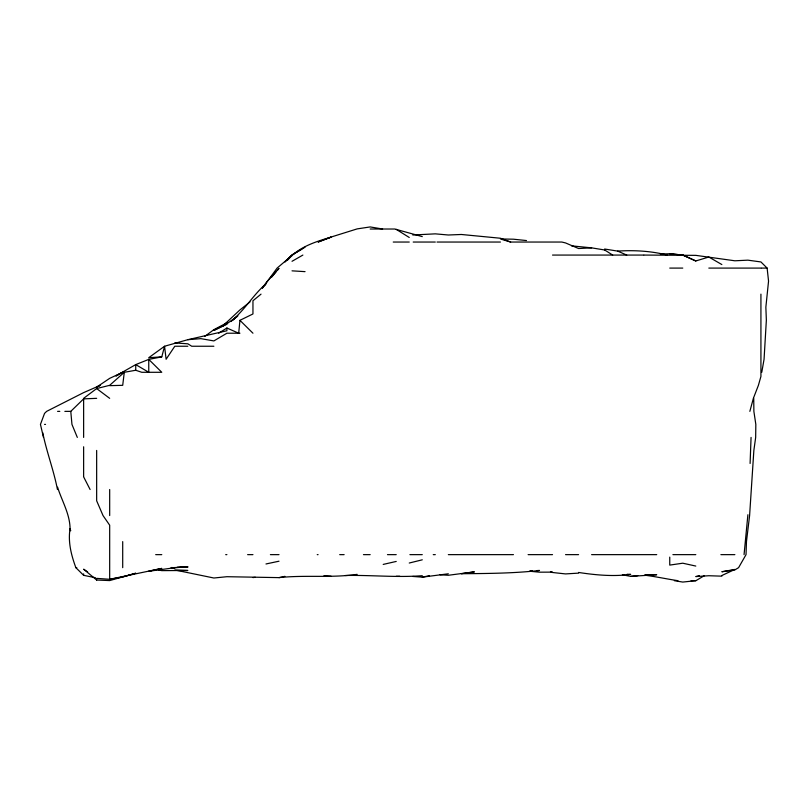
<?xml version="1.0" encoding="UTF-8"?>
<svg xmlns="http://www.w3.org/2000/svg" width="809" height="809" viewBox="0 0 809 809"><rect width="100%" height="100%" fill="white"/><g stroke="black" fill="none" stroke-linecap="round" stroke-linejoin="round"><path stroke-width="1.21" d="M751.065 437.416L750.095 463.466M744.058 554.64L747.9 514.726M261.024 294.142L252.954 300.756L252.954 313.963L239.929 320.324L238.695 333.217L226.904 328.019L218.683 333.217M226.904 328.019L226.904 330.76L187.83 339.689L164.561 346.242L161.78 356.87L148.755 359.398L161.78 372.292L141.777 372.292L135.73 370.259L124.293 372.292L122.705 385.317L109.68 385.66M761.775 372.292L764.06 359.267L766.356 320.192L765.86 307.167L768.55 281.117L767.124 268.092L760.925 261.944L747.9 260.164L734.875 260.791L695.801 255.361L644.055 255.068M749.852 411.366L753.371 398.341L758.407 385.317L760.925 376.428L760.925 294.142M262.531 287.984L277.103 268.092L292.029 255.432L286.821 260.498M262.338 288.014L267.455 281.117L279.004 268.376L277.477 270.196M264.523 285.658L265.979 283.777C253.45 294.719 245.046 309.402 232.385 320.192L237.098 316.562M271.379 277.477L275.95 272.016M287.802 259.719L292.029 254.865L301.797 249.111M287.943 259.719C298.764 246.978 315.561 241.709 331.103 237.138L318.079 242.043L331.103 237.037L357.153 228.896L370.178 226.935L382.596 229.018M285.081 262.015L292.029 255.068L305.054 247.19M64.851 411.366L70.777 411.366L83.63 398.867L96.655 398.341M204.717 336.443L213.879 329.657L226.904 322.821L223.183 325.794M223.183 325.572L239.929 309.928L250.052 301.888M234.58 318.746L230.828 321.547M124.293 372.292L109.68 385.317L96.655 388.563L83.63 398.341L83.63 437.416M237.917 315.834L226.904 323.762L213.879 330.385L226.904 324.247M695.912 580.69L704.518 575.543M292.029 261.297L302.879 255.068M122.705 372.029L135.73 364.606L148.755 359.398M115.99 375.892L122.301 372.292M116.193 375.892L122.705 372.292L109.68 378.349L96.655 387.137L100.356 385.317L83.63 392.618L46.629 411.366L44.556 413.389L40.45 424.391L43.484 437.416M660.275 254.066L669.751 253.743L682.776 255.068L695.801 260.973L708.826 257.019L721.85 264.553M699.35 575.604L695.801 576.584L708.826 575.735L721.85 576.16L721.85 575.512L734.875 569.445L721.85 571.751L734.875 569.91L738.587 567.665L746.029 554.64L746.464 541.615L749.599 515.566L753.857 450.441L755.667 437.416L755.828 424.391L753.877 411.366L753.735 398.341M409.253 563.024L422.278 559.818M383.203 564.419L396.228 561.436M177.171 567.291L187.83 566.937L175.209 567.665L148.755 571.255L161.78 568.403L109.68 579.284L96.655 578.374L96.655 580.033L109.68 580.579L135.73 573.217L122.705 577.019L109.68 579.284L109.68 525.203L103.026 515.566L96.655 500.781L96.655 450.441M158.23 570.001L161.78 570.628L187.83 570.487L174.805 569.961L213.879 578.01L226.904 576.706L279.004 577.626L284.92 576.342M265.979 563.974L279.004 561.203M412.802 576.443L422.278 577.151L429.377 575.705M422.278 577.151L448.328 573.793M252.954 577.586L255.32 577.282M357.153 574.35C331.245 578.132 304.963 574.815 279.004 577.626M622.384 574.774L630.676 576.372L637.775 575.634M422.278 575.695C396.673 577.707 370.957 574.916 345.312 575.502M187.83 339.689L200.854 338.647L213.879 340.923L226.904 333.217L239.929 333.217M161.78 356.87L148.755 357.689L164.561 346.242L166.108 359.267L174.805 346.242L187.83 346.242M578.577 573.126L565.552 573.915L552.527 572.499L550.464 571.528M412.802 235.004L435.303 233.852L448.328 235.004L461.352 234.479L500.427 238.24L510.631 242.043L561.8 242.043L565.552 242.933L578.577 248.525L591.601 247.857L604.626 249.971L612.696 255.068M172.459 567.665L187.83 566.937M630.676 576.372L656.726 574.703L644.884 574.997M604.626 249.971L604.626 249.02L617.651 251.103C634.236 250.042 651.124 251.002 667.273 255.068M530.026 570.81L532.393 570.729M537.136 570.557L539.502 570.476C513.573 573.379 487.433 573.53 461.352 573.712L474.377 571.872L448.328 575.27L440.035 574.774M396.228 576.301L399.777 576.271M552.527 572.135L539.502 572.175L530.026 571.275M171.255 567.655L175.209 567.665M370.178 229.018L394.782 229.018L422.278 236.612M393.245 242.043L409.253 242.043M413.197 242.043L435.303 242.043M437.002 242.043L500.427 242.043M552.527 255.068L643.701 255.068M669.751 268.092L682.776 268.092M708.826 268.092L760.925 268.092M761.4 268.092L767.124 268.092M213.879 346.242L191.713 346.242L187.83 343.805L174.805 342.935M148.755 359.267L148.755 372.292L135.73 364.606L135.73 370.259M57.581 411.366L59.805 411.366M44.556 424.391L45.537 424.391M155.692 554.64L161.78 554.64M225.701 554.64L226.904 554.64M247.625 554.64L252.954 554.64M270.398 554.64L279.004 554.64M317.239 554.64L318.079 554.64M339.689 554.64L344.128 554.64M363.453 554.64L370.178 554.64M387.471 554.64L396.228 554.64M409.9 554.64L422.278 554.64M433.25 554.64L435.303 554.64M448.328 554.64L513.452 554.64M528.105 554.64L552.527 554.64M565.552 554.64L578.577 554.64M591.601 554.64L656.726 554.64M672.906 554.64L695.801 554.64M720.88 554.64L734.875 554.64M57.581 487.149C61.717 500.64 69.857 513.735 70.07 528.59C67.865 541.969 71.273 555.196 75.864 567.665L76.804 567.665M644.884 575.219C655.998 576.645 667.101 579.062 677.952 580.69M691.058 580.69L695.801 580.69L682.776 582.065L674.342 580.69M500.427 238.968L513.452 239.201L526.477 240.556M171.255 567.544L174.805 567.655M627.127 574.248L630.676 574.39C613.374 576.706 595.748 575.078 578.577 572.459M571.467 245.835L591.601 247.857M292.029 270.843L305.054 271.642M323.994 575.624L331.103 576.251M669.751 253.743L682.776 255.068M75.864 567.665L83.63 575.33L95.472 577.737M695.801 566.067L682.776 563.206L669.751 565.097L669.751 557.128M501.56 239.312L510.631 242.043M617.651 251.103L626.732 255.068M682.816 255.068L695.801 260.973M396.228 229.352L409.253 237.472M87.635 571.902L83.63 569.202L96.655 580.033M96.655 388.563L109.68 398.341M239.929 320.324L252.954 333.217M83.63 476.865L90.102 489.516M77.32 437.416L71.95 424.391L70.777 411.366M57.449 489.516C53.748 470.262 46.558 451.796 42.735 432.684M122.705 541.615L122.705 567.665M109.68 489.516L109.68 515.566M83.63 446.78L83.63 476.491M83.63 573.884L83.63 575.33M70.605 530.694L70.059 528.59L70.605 530.694"/></g></svg>
